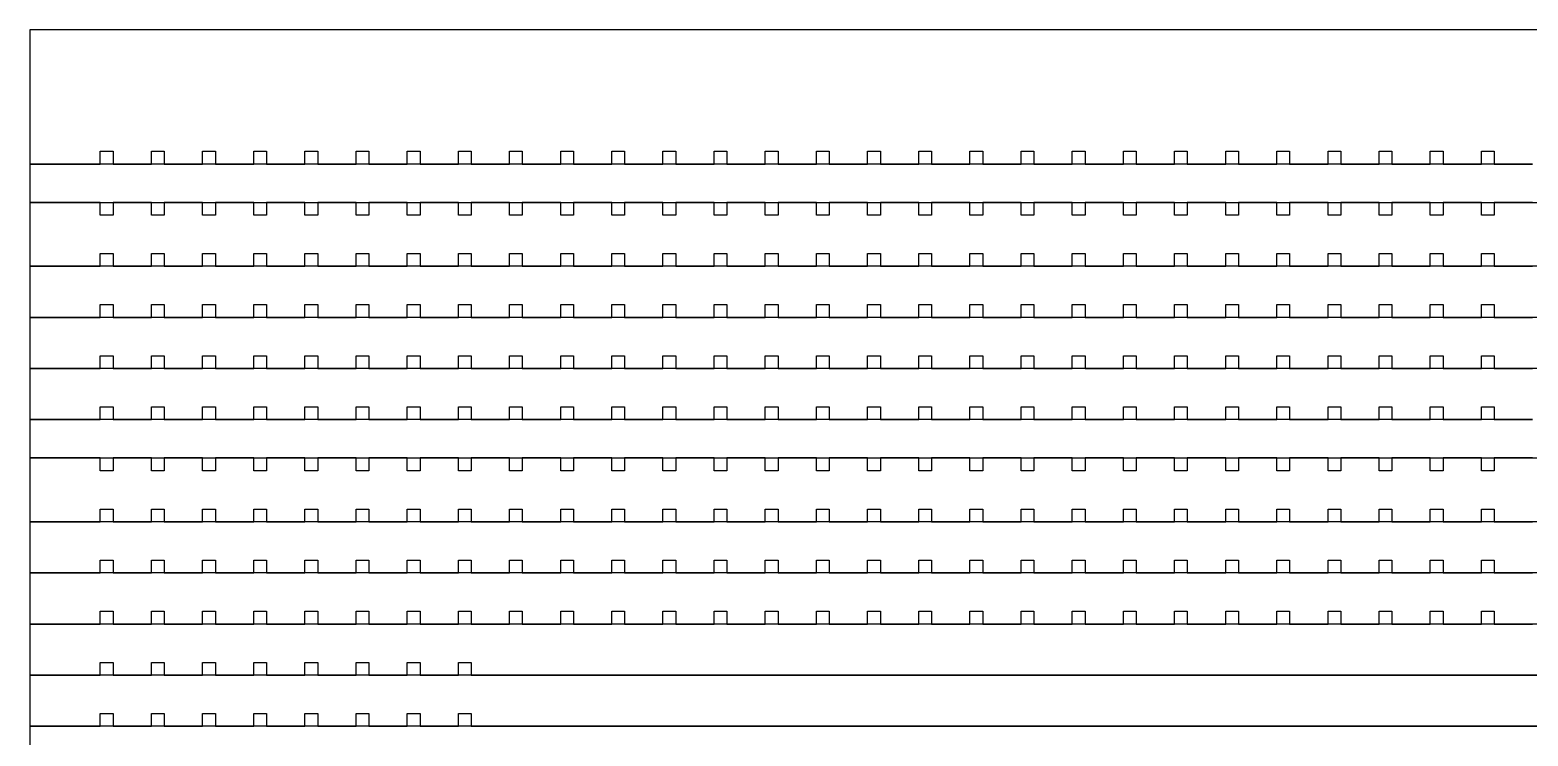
# Model space of a CAD drawing. Extents: x -3400 to 6900, y -3400 to 6900.
# Drawn here: x -3400 to -471, y 2218 to 3600 of the extents above; entities that cross this region are included whole.
import ezdxf

# ---------------------------------------------------------------- set-up
doc = ezdxf.new("R2010")
doc.units = 0
doc.layers.add('XOR', color=1, linetype='CONTINUOUS')

# ---------------------------------------------------------------- blocks, each defined once
blk = doc.blocks.new('CHIP_XOR')
at = {"layer": '5'}
for points in [[(3500, 3500), (-3500, 3500), (-3500, 3237.5), (-3362.5, 3237.5), (-3362.5, 3262.5), (-3337.5, 3262.5), (-3337.5, 3237.5), (-3262.5, 3237.5), (-3262.5, 3262.5), (-3237.5, 3262.5), (-3237.5, 3237.5), (-3162.5, 3237.5), (-3162.5, 3262.5), (-3137.5, 3262.5), (-3137.5, 3237.5), (-3062.5, 3237.5), (-3062.5, 3262.5), (-3037.5, 3262.5), (-3037.5, 3237.5), (-2962.5, 3237.5), (-2962.5, 3262.5), (-2937.5, 3262.5), (-2937.5, 3237.5), (-2862.5, 3237.5), (-2862.5, 3262.5), (-2837.5, 3262.5), (-2837.5, 3237.5), (-2762.5, 3237.5), (-2762.5, 3262.5), (-2737.5, 3262.5), (-2737.5, 3237.5), (-2662.5, 3237.5), (-2662.5, 3262.5), (-2637.5, 3262.5), (-2637.5, 3237.5), (-2562.5, 3237.5), (-2562.5, 3262.5), (-2537.5, 3262.5), (-2537.5, 3237.5), (-2462.5, 3237.5), (-2462.5, 3262.5), (-2437.5, 3262.5), (-2437.5, 3237.5), (-2362.5, 3237.5), (-2362.5, 3262.5), (-2337.5, 3262.5), (-2337.5, 3237.5), (-2262.5, 3237.5), (-2262.5, 3262.5), (-2237.5, 3262.5), (-2237.5, 3237.5), (-2162.5, 3237.5), (-2162.5, 3262.5), (-2137.5, 3262.5), (-2137.5, 3237.5), (-2062.5, 3237.5), (-2062.5, 3262.5), (-2037.5, 3262.5), (-2037.5, 3237.5), (-1962.5, 3237.5), (-1962.5, 3262.5), (-1937.5, 3262.5), (-1937.5, 3237.5), (-1862.5, 3237.5), (-1862.5, 3262.5), (-1837.5, 3262.5), (-1837.5, 3237.5), (-1762.5, 3237.5), (-1762.5, 3262.5), (-1737.5, 3262.5), (-1737.5, 3237.5), (-1662.5, 3237.5), (-1662.5, 3262.5), (-1637.5, 3262.5), (-1637.5, 3237.5), (-1562.5, 3237.5), (-1562.5, 3262.5), (-1537.5, 3262.5), (-1537.5, 3237.5), (-1462.5, 3237.5), (-1462.5, 3262.5), (-1437.5, 3262.5), (-1437.5, 3237.5), (-1362.5, 3237.5), (-1362.5, 3262.5), (-1337.5, 3262.5), (-1337.5, 3237.5), (-1262.5, 3237.5), (-1262.5, 3262.5), (-1237.5, 3262.5), (-1237.5, 3237.5), (-1162.5, 3237.5), (-1162.5, 3262.5), (-1137.5, 3262.5), (-1137.5, 3237.5), (-1062.5, 3237.5), (-1062.5, 3262.5), (-1037.5, 3262.5), (-1037.5, 3237.5), (-962.5, 3237.5), (-962.5, 3262.5), (-937.5, 3262.5), (-937.5, 3237.5), (-862.5, 3237.5), (-862.5, 3262.5), (-837.5, 3262.5), (-837.5, 3237.5), (-762.5, 3237.5), (-762.5, 3262.5), (-737.5, 3262.5), (-737.5, 3237.5), (-662.5, 3237.5), (-662.5, 3262.5), (-637.5, 3262.5), (-637.5, 3237.5), (-562.5, 3237.5)], [(-562.5, 3237.5), (-637.5, 3237.5), (-662.5, 3237.5), (-737.5, 3237.5), (-762.5, 3237.5), (-837.5, 3237.5), (-862.5, 3237.5), (-937.5, 3237.5), (-962.5, 3237.5), (-1037.5, 3237.5), (-1062.5, 3237.5), (-1137.5, 3237.5), (-1162.5, 3237.5), (-1237.5, 3237.5), (-1262.5, 3237.5), (-1337.5, 3237.5), (-1362.5, 3237.5), (-1437.5, 3237.5), (-1462.5, 3237.5), (-1537.5, 3237.5), (-1562.5, 3237.5), (-1637.5, 3237.5), (-1662.5, 3237.5), (-1737.5, 3237.5), (-1762.5, 3237.5), (-1837.5, 3237.5), (-1862.5, 3237.5), (-1937.5, 3237.5), (-1962.5, 3237.5), (-2037.5, 3237.5), (-2062.5, 3237.5), (-2137.5, 3237.5), (-2162.5, 3237.5), (-2237.5, 3237.5), (-2262.5, 3237.5), (-2337.5, 3237.5), (-2362.5, 3237.5), (-2437.5, 3237.5), (-2462.5, 3237.5), (-2537.5, 3237.5), (-2562.5, 3237.5), (-2637.5, 3237.5), (-2662.5, 3237.5), (-2737.5, 3237.5), (-2762.5, 3237.5), (-2837.5, 3237.5), (-2862.5, 3237.5), (-2937.5, 3237.5), (-2962.5, 3237.5), (-3037.5, 3237.5), (-3062.5, 3237.5), (-3137.5, 3237.5), (-3162.5, 3237.5), (-3237.5, 3237.5), (-3262.5, 3237.5), (-3337.5, 3237.5), (-3362.5, 3237.5), (-3500, 3237.5), (-3500, 3162.5), (3500, 3162.5)], [(-562.5, 3162.5), (-637.5, 3162.5), (-637.5, 3137.5), (-662.5, 3137.5), (-662.5, 3162.5), (-737.5, 3162.5), (-737.5, 3137.5), (-762.5, 3137.5), (-762.5, 3162.5), (-837.5, 3162.5), (-837.5, 3137.5), (-862.5, 3137.5), (-862.5, 3162.5), (-937.5, 3162.5), (-937.5, 3137.5), (-962.5, 3137.5), (-962.5, 3162.5), (-1037.5, 3162.5), (-1037.5, 3137.5), (-1062.5, 3137.5), (-1062.5, 3162.5), (-1137.5, 3162.5), (-1137.5, 3137.5), (-1162.5, 3137.5), (-1162.5, 3162.5), (-1237.5, 3162.5), (-1237.5, 3137.5), (-1262.5, 3137.5), (-1262.5, 3162.5), (-1337.5, 3162.5), (-1337.5, 3137.5), (-1362.5, 3137.5), (-1362.5, 3162.5), (-1437.5, 3162.5), (-1437.5, 3137.5), (-1462.5, 3137.5), (-1462.5, 3162.5), (-1537.5, 3162.5), (-1537.5, 3137.5), (-1562.5, 3137.5), (-1562.5, 3162.5), (-1637.5, 3162.5), (-1637.5, 3137.5), (-1662.5, 3137.5), (-1662.5, 3162.5), (-1737.5, 3162.5), (-1737.5, 3137.5), (-1762.5, 3137.5), (-1762.5, 3162.5), (-1837.5, 3162.5), (-1837.5, 3137.5), (-1862.5, 3137.5), (-1862.5, 3162.5), (-1937.5, 3162.5), (-1937.5, 3137.5), (-1962.5, 3137.5), (-1962.5, 3162.5), (-2037.5, 3162.5), (-2037.5, 3137.5), (-2062.5, 3137.5), (-2062.5, 3162.5), (-2137.5, 3162.5), (-2137.5, 3137.5), (-2162.5, 3137.5), (-2162.5, 3162.5), (-2237.5, 3162.5), (-2237.5, 3137.5), (-2262.5, 3137.5), (-2262.5, 3162.5), (-2337.5, 3162.5), (-2337.5, 3137.5), (-2362.5, 3137.5), (-2362.5, 3162.5), (-2437.5, 3162.5), (-2437.5, 3137.5), (-2462.5, 3137.5), (-2462.5, 3162.5), (-2537.5, 3162.5), (-2537.5, 3137.5), (-2562.5, 3137.5), (-2562.5, 3162.5), (-2637.5, 3162.5), (-2637.5, 3137.5), (-2662.5, 3137.5), (-2662.5, 3162.5), (-2737.5, 3162.5), (-2737.5, 3137.5), (-2762.5, 3137.5), (-2762.5, 3162.5), (-2837.5, 3162.5), (-2837.5, 3137.5), (-2862.5, 3137.5), (-2862.5, 3162.5), (-2937.5, 3162.5), (-2937.5, 3137.5), (-2962.5, 3137.5), (-2962.5, 3162.5), (-3037.5, 3162.5), (-3037.5, 3137.5), (-3062.5, 3137.5), (-3062.5, 3162.5), (-3137.5, 3162.5), (-3137.5, 3137.5), (-3162.5, 3137.5), (-3162.5, 3162.5), (-3237.5, 3162.5), (-3237.5, 3137.5), (-3262.5, 3137.5), (-3262.5, 3162.5), (-3337.5, 3162.5), (-3337.5, 3137.5), (-3362.5, 3137.5), (-3362.5, 3162.5), (-3500, 3162.5), (-3500, 3037.5), (-3362.5, 3037.5), (-3362.5, 3062.5), (-3337.5, 3062.5), (-3337.5, 3037.5), (-3262.5, 3037.5), (-3262.5, 3062.5), (-3237.5, 3062.5), (-3237.5, 3037.5), (-3162.5, 3037.5), (-3162.5, 3062.5), (-3137.5, 3062.5), (-3137.5, 3037.5), (-3062.5, 3037.5), (-3062.5, 3062.5), (-3037.5, 3062.5), (-3037.5, 3037.5), (-2962.5, 3037.5), (-2962.5, 3062.5), (-2937.5, 3062.5), (-2937.5, 3037.5), (-2862.5, 3037.5), (-2862.5, 3062.5), (-2837.5, 3062.5), (-2837.5, 3037.5), (-2762.5, 3037.5), (-2762.5, 3062.5), (-2737.5, 3062.5), (-2737.5, 3037.5), (-2662.5, 3037.5), (-2662.5, 3062.5), (-2637.5, 3062.5), (-2637.5, 3037.5), (-2562.5, 3037.5), (-2562.5, 3062.5), (-2537.5, 3062.5), (-2537.5, 3037.5), (-2462.5, 3037.5), (-2462.5, 3062.5), (-2437.5, 3062.5), (-2437.5, 3037.5), (-2362.5, 3037.5), (-2362.5, 3062.5), (-2337.5, 3062.5), (-2337.5, 3037.5), (-2262.5, 3037.5), (-2262.5, 3062.5), (-2237.5, 3062.5), (-2237.5, 3037.5), (-2162.5, 3037.5), (-2162.5, 3062.5), (-2137.5, 3062.5), (-2137.5, 3037.5), (-2062.5, 3037.5), (-2062.5, 3062.5), (-2037.5, 3062.5), (-2037.5, 3037.5), (-1962.5, 3037.5), (-1962.5, 3062.5), (-1937.5, 3062.5), (-1937.5, 3037.5), (-1862.5, 3037.5), (-1862.5, 3062.5), (-1837.5, 3062.5), (-1837.5, 3037.5), (-1762.5, 3037.5), (-1762.5, 3062.5), (-1737.5, 3062.5), (-1737.5, 3037.5), (-1662.5, 3037.5), (-1662.5, 3062.5), (-1637.5, 3062.5), (-1637.5, 3037.5), (-1562.5, 3037.5), (-1562.5, 3062.5), (-1537.5, 3062.5), (-1537.5, 3037.5), (-1462.5, 3037.5), (-1462.5, 3062.5), (-1437.5, 3062.5), (-1437.5, 3037.5), (-1362.5, 3037.5), (-1362.5, 3062.5), (-1337.5, 3062.5), (-1337.5, 3037.5), (-1262.5, 3037.5), (-1262.5, 3062.5), (-1237.5, 3062.5), (-1237.5, 3037.5), (-1162.5, 3037.5), (-1162.5, 3062.5), (-1137.5, 3062.5), (-1137.5, 3037.5), (-1062.5, 3037.5), (-1062.5, 3062.5), (-1037.5, 3062.5), (-1037.5, 3037.5), (-962.5, 3037.5), (-962.5, 3062.5), (-937.5, 3062.5), (-937.5, 3037.5), (-862.5, 3037.5), (-862.5, 3062.5), (-837.5, 3062.5), (-837.5, 3037.5), (-762.5, 3037.5), (-762.5, 3062.5), (-737.5, 3062.5), (-737.5, 3037.5), (-662.5, 3037.5), (-662.5, 3062.5), (-637.5, 3062.5), (-637.5, 3037.5), (-562.5, 3037.5)], [(3500, 3037.5), (-3500, 3037.5), (-3500, 2937.5), (-3362.5, 2937.5), (-3362.5, 2962.5), (-3337.5, 2962.5), (-3337.5, 2937.5), (-3262.5, 2937.5), (-3262.5, 2962.5), (-3237.5, 2962.5), (-3237.5, 2937.5), (-3162.5, 2937.5), (-3162.5, 2962.5), (-3137.5, 2962.5), (-3137.5, 2937.5), (-3062.5, 2937.5), (-3062.5, 2962.5), (-3037.5, 2962.5), (-3037.5, 2937.5), (-2962.5, 2937.5), (-2962.5, 2962.5), (-2937.5, 2962.5), (-2937.5, 2937.5), (-2862.5, 2937.5), (-2862.5, 2962.5), (-2837.5, 2962.5), (-2837.5, 2937.5), (-2762.5, 2937.5), (-2762.5, 2962.5), (-2737.5, 2962.5), (-2737.5, 2937.5), (-2662.5, 2937.5), (-2662.5, 2962.5), (-2637.5, 2962.5), (-2637.5, 2937.5), (-2562.5, 2937.5), (-2562.5, 2962.5), (-2537.5, 2962.5), (-2537.5, 2937.5), (-2462.5, 2937.5), (-2462.5, 2962.5), (-2437.5, 2962.5), (-2437.5, 2937.5), (-2362.5, 2937.5), (-2362.5, 2962.5), (-2337.5, 2962.5), (-2337.5, 2937.5), (-2262.5, 2937.5), (-2262.5, 2962.5), (-2237.5, 2962.5), (-2237.5, 2937.5), (-2162.5, 2937.5), (-2162.5, 2962.5), (-2137.5, 2962.5), (-2137.5, 2937.5), (-2062.5, 2937.5), (-2062.5, 2962.5), (-2037.5, 2962.5), (-2037.5, 2937.5), (-1962.5, 2937.5), (-1962.5, 2962.5), (-1937.5, 2962.5), (-1937.5, 2937.5), (-1862.5, 2937.5), (-1862.5, 2962.5), (-1837.5, 2962.5), (-1837.5, 2937.5), (-1762.5, 2937.5), (-1762.5, 2962.5), (-1737.5, 2962.5), (-1737.5, 2937.5), (-1662.5, 2937.5), (-1662.5, 2962.5), (-1637.5, 2962.5), (-1637.5, 2937.5), (-1562.5, 2937.5), (-1562.5, 2962.5), (-1537.5, 2962.5), (-1537.5, 2937.5), (-1462.5, 2937.5), (-1462.5, 2962.5), (-1437.5, 2962.5), (-1437.5, 2937.5), (-1362.5, 2937.5), (-1362.5, 2962.5), (-1337.5, 2962.5), (-1337.5, 2937.5), (-1262.5, 2937.5), (-1262.5, 2962.5), (-1237.5, 2962.5), (-1237.5, 2937.5), (-1162.5, 2937.5), (-1162.5, 2962.5), (-1137.5, 2962.5), (-1137.5, 2937.5), (-1062.5, 2937.5), (-1062.5, 2962.5), (-1037.5, 2962.5), (-1037.5, 2937.5), (-962.5, 2937.5), (-962.5, 2962.5), (-937.5, 2962.5), (-937.5, 2937.5), (-862.5, 2937.5), (-862.5, 2962.5), (-837.5, 2962.5), (-837.5, 2937.5), (-762.5, 2937.5), (-762.5, 2962.5), (-737.5, 2962.5), (-737.5, 2937.5), (-662.5, 2937.5), (-662.5, 2962.5), (-637.5, 2962.5), (-637.5, 2937.5), (-562.5, 2937.5)], [(3500, 2937.5), (-3500, 2937.5), (-3500, 2837.5), (-3362.5, 2837.5), (-3362.5, 2862.5), (-3337.5, 2862.5), (-3337.5, 2837.5), (-3262.5, 2837.5), (-3262.5, 2862.5), (-3237.5, 2862.5), (-3237.5, 2837.5), (-3162.5, 2837.5), (-3162.5, 2862.5), (-3137.5, 2862.5), (-3137.5, 2837.5), (-3062.5, 2837.5), (-3062.5, 2862.5), (-3037.5, 2862.5), (-3037.5, 2837.5), (-2962.5, 2837.5), (-2962.5, 2862.5), (-2937.5, 2862.5), (-2937.5, 2837.5), (-2862.5, 2837.5), (-2862.5, 2862.5), (-2837.5, 2862.5), (-2837.5, 2837.5), (-2762.5, 2837.5), (-2762.5, 2862.5), (-2737.5, 2862.5), (-2737.5, 2837.5), (-2662.5, 2837.5), (-2662.5, 2862.5), (-2637.5, 2862.5), (-2637.5, 2837.5), (-2562.5, 2837.5), (-2562.5, 2862.5), (-2537.5, 2862.5), (-2537.5, 2837.5), (-2462.5, 2837.5), (-2462.5, 2862.5), (-2437.5, 2862.5), (-2437.5, 2837.5), (-2362.5, 2837.5), (-2362.5, 2862.5), (-2337.5, 2862.5), (-2337.5, 2837.5), (-2262.5, 2837.5), (-2262.5, 2862.5), (-2237.5, 2862.5), (-2237.5, 2837.5), (-2162.5, 2837.5), (-2162.5, 2862.5), (-2137.5, 2862.5), (-2137.5, 2837.5), (-2062.5, 2837.5), (-2062.5, 2862.5), (-2037.5, 2862.5), (-2037.5, 2837.5), (-1962.5, 2837.5), (-1962.5, 2862.5), (-1937.5, 2862.5), (-1937.5, 2837.5), (-1862.5, 2837.5), (-1862.5, 2862.5), (-1837.5, 2862.5), (-1837.5, 2837.5), (-1762.5, 2837.5), (-1762.5, 2862.5), (-1737.5, 2862.5), (-1737.5, 2837.5), (-1662.5, 2837.5), (-1662.5, 2862.5), (-1637.5, 2862.5), (-1637.5, 2837.5), (-1562.5, 2837.5), (-1562.5, 2862.5), (-1537.5, 2862.5), (-1537.5, 2837.5), (-1462.5, 2837.5), (-1462.5, 2862.5), (-1437.5, 2862.5), (-1437.5, 2837.5), (-1362.5, 2837.5), (-1362.5, 2862.5), (-1337.5, 2862.5), (-1337.5, 2837.5), (-1262.5, 2837.5), (-1262.5, 2862.5), (-1237.5, 2862.5), (-1237.5, 2837.5), (-1162.5, 2837.5), (-1162.5, 2862.5), (-1137.5, 2862.5), (-1137.5, 2837.5), (-1062.5, 2837.5), (-1062.5, 2862.5), (-1037.5, 2862.5), (-1037.5, 2837.5), (-962.5, 2837.5), (-962.5, 2862.5), (-937.5, 2862.5), (-937.5, 2837.5), (-862.5, 2837.5), (-862.5, 2862.5), (-837.5, 2862.5), (-837.5, 2837.5), (-762.5, 2837.5), (-762.5, 2862.5), (-737.5, 2862.5), (-737.5, 2837.5), (-662.5, 2837.5), (-662.5, 2862.5), (-637.5, 2862.5), (-637.5, 2837.5), (-562.5, 2837.5)], [(3500, 2837.5), (-3500, 2837.5), (-3500, 2737.5), (-3362.5, 2737.5), (-3362.5, 2762.5), (-3337.5, 2762.5), (-3337.5, 2737.5), (-3262.5, 2737.5), (-3262.5, 2762.5), (-3237.5, 2762.5), (-3237.5, 2737.5), (-3162.5, 2737.5), (-3162.5, 2762.5), (-3137.5, 2762.5), (-3137.5, 2737.5), (-3062.5, 2737.5), (-3062.5, 2762.5), (-3037.5, 2762.5), (-3037.5, 2737.5), (-2962.5, 2737.5), (-2962.5, 2762.5), (-2937.5, 2762.5), (-2937.5, 2737.5), (-2862.5, 2737.5), (-2862.5, 2762.5), (-2837.5, 2762.5), (-2837.5, 2737.5), (-2762.5, 2737.5), (-2762.5, 2762.5), (-2737.5, 2762.5), (-2737.5, 2737.5), (-2662.5, 2737.5), (-2662.5, 2762.5), (-2637.5, 2762.5), (-2637.5, 2737.5), (-2562.5, 2737.5), (-2562.5, 2762.5), (-2537.5, 2762.5), (-2537.5, 2737.5), (-2462.5, 2737.5), (-2462.5, 2762.5), (-2437.5, 2762.5), (-2437.5, 2737.5), (-2362.5, 2737.5), (-2362.5, 2762.5), (-2337.5, 2762.5), (-2337.5, 2737.5), (-2262.5, 2737.5), (-2262.5, 2762.5), (-2237.5, 2762.5), (-2237.5, 2737.5), (-2162.5, 2737.5), (-2162.5, 2762.5), (-2137.5, 2762.5), (-2137.5, 2737.5), (-2062.5, 2737.5), (-2062.5, 2762.5), (-2037.5, 2762.5), (-2037.5, 2737.5), (-1962.5, 2737.5), (-1962.5, 2762.5), (-1937.5, 2762.5), (-1937.5, 2737.5), (-1862.5, 2737.5), (-1862.5, 2762.5), (-1837.5, 2762.5), (-1837.5, 2737.5), (-1762.5, 2737.5), (-1762.5, 2762.5), (-1737.5, 2762.5), (-1737.5, 2737.5), (-1662.5, 2737.5), (-1662.5, 2762.5), (-1637.5, 2762.5), (-1637.5, 2737.5), (-1562.5, 2737.5), (-1562.5, 2762.5), (-1537.5, 2762.5), (-1537.5, 2737.5), (-1462.5, 2737.5), (-1462.5, 2762.5), (-1437.5, 2762.5), (-1437.5, 2737.5), (-1362.5, 2737.5), (-1362.5, 2762.5), (-1337.5, 2762.5), (-1337.5, 2737.5), (-1262.5, 2737.5), (-1262.5, 2762.5), (-1237.5, 2762.5), (-1237.5, 2737.5), (-1162.5, 2737.5), (-1162.5, 2762.5), (-1137.5, 2762.5), (-1137.5, 2737.5), (-1062.5, 2737.5), (-1062.5, 2762.5), (-1037.5, 2762.5), (-1037.5, 2737.5), (-962.5, 2737.5), (-962.5, 2762.5), (-937.5, 2762.5), (-937.5, 2737.5), (-862.5, 2737.5), (-862.5, 2762.5), (-837.5, 2762.5), (-837.5, 2737.5), (-762.5, 2737.5), (-762.5, 2762.5), (-737.5, 2762.5), (-737.5, 2737.5), (-662.5, 2737.5), (-662.5, 2762.5), (-637.5, 2762.5), (-637.5, 2737.5), (-562.5, 2737.5)], [(-562.5, 2737.5), (-637.5, 2737.5), (-662.5, 2737.5), (-737.5, 2737.5), (-762.5, 2737.5), (-837.5, 2737.5), (-862.5, 2737.5), (-937.5, 2737.5), (-962.5, 2737.5), (-1037.5, 2737.5), (-1062.5, 2737.5), (-1137.5, 2737.5), (-1162.5, 2737.5), (-1237.5, 2737.5), (-1262.5, 2737.5), (-1337.5, 2737.5), (-1362.5, 2737.5), (-1437.5, 2737.5), (-1462.5, 2737.5), (-1537.5, 2737.5), (-1562.5, 2737.5), (-1637.5, 2737.5), (-1662.5, 2737.5), (-1737.5, 2737.5), (-1762.5, 2737.5), (-1837.5, 2737.5), (-1862.5, 2737.5), (-1937.5, 2737.5), (-1962.5, 2737.5), (-2037.5, 2737.5), (-2062.5, 2737.5), (-2137.5, 2737.5), (-2162.5, 2737.5), (-2237.5, 2737.5), (-2262.5, 2737.5), (-2337.5, 2737.5), (-2362.5, 2737.5), (-2437.5, 2737.5), (-2462.5, 2737.5), (-2537.5, 2737.5), (-2562.5, 2737.5), (-2637.5, 2737.5), (-2662.5, 2737.5), (-2737.5, 2737.5), (-2762.5, 2737.5), (-2837.5, 2737.5), (-2862.5, 2737.5), (-2937.5, 2737.5), (-2962.5, 2737.5), (-3037.5, 2737.5), (-3062.5, 2737.5), (-3137.5, 2737.5), (-3162.5, 2737.5), (-3237.5, 2737.5), (-3262.5, 2737.5), (-3337.5, 2737.5), (-3362.5, 2737.5), (-3500, 2737.5), (-3500, 2662.5), (3500, 2662.5)], [(-562.5, 2662.5), (-637.5, 2662.5), (-637.5, 2637.5), (-662.5, 2637.5), (-662.5, 2662.5), (-737.5, 2662.5), (-737.5, 2637.5), (-762.5, 2637.5), (-762.5, 2662.5), (-837.5, 2662.5), (-837.5, 2637.5), (-862.5, 2637.5), (-862.5, 2662.5), (-937.5, 2662.5), (-937.5, 2637.5), (-962.5, 2637.5), (-962.5, 2662.5), (-1037.5, 2662.5), (-1037.5, 2637.5), (-1062.5, 2637.5), (-1062.5, 2662.5), (-1137.5, 2662.5), (-1137.5, 2637.5), (-1162.5, 2637.5), (-1162.5, 2662.5), (-1237.5, 2662.5), (-1237.5, 2637.5), (-1262.5, 2637.5), (-1262.5, 2662.5), (-1337.5, 2662.5), (-1337.5, 2637.5), (-1362.5, 2637.5), (-1362.5, 2662.5), (-1437.5, 2662.5), (-1437.5, 2637.5), (-1462.5, 2637.5), (-1462.5, 2662.5), (-1537.5, 2662.5), (-1537.5, 2637.5), (-1562.5, 2637.5), (-1562.5, 2662.5), (-1637.5, 2662.5), (-1637.5, 2637.5), (-1662.5, 2637.5), (-1662.5, 2662.5), (-1737.5, 2662.5), (-1737.5, 2637.5), (-1762.5, 2637.5), (-1762.5, 2662.5), (-1837.5, 2662.5), (-1837.5, 2637.5), (-1862.5, 2637.5), (-1862.5, 2662.5), (-1937.5, 2662.5), (-1937.5, 2637.5), (-1962.5, 2637.5), (-1962.5, 2662.5), (-2037.5, 2662.5), (-2037.5, 2637.5), (-2062.5, 2637.5), (-2062.5, 2662.5), (-2137.5, 2662.5), (-2137.5, 2637.5), (-2162.5, 2637.5), (-2162.5, 2662.5), (-2237.5, 2662.5), (-2237.5, 2637.5), (-2262.5, 2637.5), (-2262.5, 2662.5), (-2337.5, 2662.5), (-2337.5, 2637.5), (-2362.5, 2637.5), (-2362.5, 2662.5), (-2437.5, 2662.5), (-2437.5, 2637.5), (-2462.5, 2637.5), (-2462.5, 2662.5), (-2537.5, 2662.5), (-2537.5, 2637.5), (-2562.5, 2637.5), (-2562.5, 2662.5), (-2637.5, 2662.5), (-2637.5, 2637.5), (-2662.5, 2637.5), (-2662.5, 2662.5), (-2737.5, 2662.5), (-2737.5, 2637.5), (-2762.5, 2637.5), (-2762.5, 2662.5), (-2837.5, 2662.5), (-2837.5, 2637.5), (-2862.5, 2637.5), (-2862.5, 2662.5), (-2937.5, 2662.5), (-2937.5, 2637.5), (-2962.5, 2637.5), (-2962.5, 2662.5), (-3037.5, 2662.5), (-3037.5, 2637.5), (-3062.5, 2637.5), (-3062.5, 2662.5), (-3137.5, 2662.5), (-3137.5, 2637.5), (-3162.5, 2637.5), (-3162.5, 2662.5), (-3237.5, 2662.5), (-3237.5, 2637.5), (-3262.5, 2637.5), (-3262.5, 2662.5), (-3337.5, 2662.5), (-3337.5, 2637.5), (-3362.5, 2637.5), (-3362.5, 2662.5), (-3500, 2662.5), (-3500, 2537.5), (-3362.5, 2537.5), (-3362.5, 2562.5), (-3337.5, 2562.5), (-3337.5, 2537.5), (-3262.5, 2537.5), (-3262.5, 2562.5), (-3237.5, 2562.5), (-3237.5, 2537.5), (-3162.5, 2537.5), (-3162.5, 2562.5), (-3137.5, 2562.5), (-3137.5, 2537.5), (-3062.5, 2537.5), (-3062.5, 2562.5), (-3037.5, 2562.5), (-3037.5, 2537.5), (-2962.5, 2537.5), (-2962.5, 2562.5), (-2937.5, 2562.5), (-2937.5, 2537.5), (-2862.5, 2537.5), (-2862.5, 2562.5), (-2837.5, 2562.5), (-2837.5, 2537.5), (-2762.5, 2537.5), (-2762.5, 2562.5), (-2737.5, 2562.5), (-2737.5, 2537.5), (-2662.5, 2537.5), (-2662.5, 2562.5), (-2637.5, 2562.5), (-2637.5, 2537.5), (-2562.5, 2537.5), (-2562.5, 2562.5), (-2537.5, 2562.5), (-2537.5, 2537.5), (-2462.5, 2537.5), (-2462.5, 2562.5), (-2437.5, 2562.5), (-2437.5, 2537.5), (-2362.5, 2537.5), (-2362.5, 2562.5), (-2337.5, 2562.5), (-2337.5, 2537.5), (-2262.5, 2537.5), (-2262.5, 2562.5), (-2237.5, 2562.5), (-2237.5, 2537.5), (-2162.5, 2537.5), (-2162.5, 2562.5), (-2137.5, 2562.5), (-2137.5, 2537.5), (-2062.5, 2537.5), (-2062.5, 2562.5), (-2037.5, 2562.5), (-2037.5, 2537.5), (-1962.5, 2537.5), (-1962.5, 2562.5), (-1937.5, 2562.5), (-1937.5, 2537.5), (-1862.5, 2537.5), (-1862.5, 2562.5), (-1837.5, 2562.5), (-1837.5, 2537.5), (-1762.5, 2537.5), (-1762.5, 2562.5), (-1737.5, 2562.5), (-1737.5, 2537.5), (-1662.5, 2537.5), (-1662.5, 2562.5), (-1637.5, 2562.5), (-1637.5, 2537.5), (-1562.5, 2537.5), (-1562.5, 2562.5), (-1537.5, 2562.5), (-1537.5, 2537.5), (-1462.5, 2537.5), (-1462.5, 2562.5), (-1437.5, 2562.5), (-1437.5, 2537.5), (-1362.5, 2537.5), (-1362.5, 2562.5), (-1337.5, 2562.5), (-1337.5, 2537.5), (-1262.5, 2537.5), (-1262.5, 2562.5), (-1237.5, 2562.5), (-1237.5, 2537.5), (-1162.5, 2537.5), (-1162.5, 2562.5), (-1137.5, 2562.5), (-1137.5, 2537.5), (-1062.5, 2537.5), (-1062.5, 2562.5), (-1037.5, 2562.5), (-1037.5, 2537.5), (-962.5, 2537.5), (-962.5, 2562.5), (-937.5, 2562.5), (-937.5, 2537.5), (-862.5, 2537.5), (-862.5, 2562.5), (-837.5, 2562.5), (-837.5, 2537.5), (-762.5, 2537.5), (-762.5, 2562.5), (-737.5, 2562.5), (-737.5, 2537.5), (-662.5, 2537.5), (-662.5, 2562.5), (-637.5, 2562.5), (-637.5, 2537.5), (-562.5, 2537.5)], [(3500, 2537.5), (-3500, 2537.5), (-3500, 2437.5), (-3362.5, 2437.5), (-3362.5, 2462.5), (-3337.5, 2462.5), (-3337.5, 2437.5), (-3262.5, 2437.5), (-3262.5, 2462.5), (-3237.5, 2462.5), (-3237.5, 2437.5), (-3162.5, 2437.5), (-3162.5, 2462.5), (-3137.5, 2462.5), (-3137.5, 2437.5), (-3062.5, 2437.5), (-3062.5, 2462.5), (-3037.5, 2462.5), (-3037.5, 2437.5), (-2962.5, 2437.5), (-2962.5, 2462.5), (-2937.5, 2462.5), (-2937.5, 2437.5), (-2862.5, 2437.5), (-2862.5, 2462.5), (-2837.5, 2462.5), (-2837.5, 2437.5), (-2762.5, 2437.5), (-2762.5, 2462.5), (-2737.5, 2462.5), (-2737.5, 2437.5), (-2662.5, 2437.5), (-2662.5, 2462.5), (-2637.5, 2462.5), (-2637.5, 2437.5), (-2562.5, 2437.5), (-2562.5, 2462.5), (-2537.5, 2462.5), (-2537.5, 2437.5), (-2462.5, 2437.5), (-2462.5, 2462.5), (-2437.5, 2462.5), (-2437.5, 2437.5), (-2362.5, 2437.5), (-2362.5, 2462.5), (-2337.5, 2462.5), (-2337.5, 2437.5), (-2262.5, 2437.5), (-2262.5, 2462.5), (-2237.5, 2462.5), (-2237.5, 2437.5), (-2162.5, 2437.5), (-2162.5, 2462.5), (-2137.5, 2462.5), (-2137.5, 2437.5), (-2062.5, 2437.5), (-2062.5, 2462.5), (-2037.5, 2462.5), (-2037.5, 2437.5), (-1962.5, 2437.5), (-1962.5, 2462.5), (-1937.5, 2462.5), (-1937.5, 2437.5), (-1862.5, 2437.5), (-1862.5, 2462.5), (-1837.5, 2462.5), (-1837.5, 2437.5), (-1762.5, 2437.5), (-1762.5, 2462.5), (-1737.5, 2462.5), (-1737.5, 2437.5), (-1662.5, 2437.5), (-1662.5, 2462.5), (-1637.5, 2462.5), (-1637.5, 2437.5), (-1562.5, 2437.5), (-1562.5, 2462.5), (-1537.5, 2462.5), (-1537.5, 2437.5), (-1462.5, 2437.5), (-1462.5, 2462.5), (-1437.5, 2462.5), (-1437.5, 2437.5), (-1362.5, 2437.5), (-1362.5, 2462.5), (-1337.5, 2462.5), (-1337.5, 2437.5), (-1262.5, 2437.5), (-1262.5, 2462.5), (-1237.5, 2462.5), (-1237.5, 2437.5), (-1162.5, 2437.5), (-1162.5, 2462.5), (-1137.5, 2462.5), (-1137.5, 2437.5), (-1062.5, 2437.5), (-1062.5, 2462.5), (-1037.5, 2462.5), (-1037.5, 2437.5), (-962.5, 2437.5), (-962.5, 2462.5), (-937.5, 2462.5), (-937.5, 2437.5), (-862.5, 2437.5), (-862.5, 2462.5), (-837.5, 2462.5), (-837.5, 2437.5), (-762.5, 2437.5), (-762.5, 2462.5), (-737.5, 2462.5), (-737.5, 2437.5), (-662.5, 2437.5), (-662.5, 2462.5), (-637.5, 2462.5), (-637.5, 2437.5), (-562.5, 2437.5)], [(3500, 2437.5), (-3500, 2437.5), (-3500, 2337.5), (-3362.5, 2337.5), (-3362.5, 2362.5), (-3337.5, 2362.5), (-3337.5, 2337.5), (-3262.5, 2337.5), (-3262.5, 2362.5), (-3237.5, 2362.5), (-3237.5, 2337.5), (-3162.5, 2337.5), (-3162.5, 2362.5), (-3137.5, 2362.5), (-3137.5, 2337.5), (-3062.5, 2337.5), (-3062.5, 2362.5), (-3037.5, 2362.5), (-3037.5, 2337.5), (-2962.5, 2337.5), (-2962.5, 2362.5), (-2937.5, 2362.5), (-2937.5, 2337.5), (-2862.5, 2337.5), (-2862.5, 2362.5), (-2837.5, 2362.5), (-2837.5, 2337.5), (-2762.5, 2337.5), (-2762.5, 2362.5), (-2737.5, 2362.5), (-2737.5, 2337.5), (-2662.5, 2337.5), (-2662.5, 2362.5), (-2637.5, 2362.5), (-2637.5, 2337.5), (-2562.5, 2337.5), (-2562.5, 2362.5), (-2537.5, 2362.5), (-2537.5, 2337.5), (-2462.5, 2337.5), (-2462.5, 2362.5), (-2437.5, 2362.5), (-2437.5, 2337.5), (-2362.5, 2337.5), (-2362.5, 2362.5), (-2337.5, 2362.5), (-2337.5, 2337.5), (-2262.5, 2337.5), (-2262.5, 2362.5), (-2237.5, 2362.5), (-2237.5, 2337.5), (-2162.5, 2337.5), (-2162.5, 2362.5), (-2137.5, 2362.5), (-2137.5, 2337.5), (-2062.5, 2337.5), (-2062.5, 2362.5), (-2037.5, 2362.5), (-2037.5, 2337.5), (-1962.5, 2337.5), (-1962.5, 2362.5), (-1937.5, 2362.5), (-1937.5, 2337.5), (-1862.5, 2337.5), (-1862.5, 2362.5), (-1837.5, 2362.5), (-1837.5, 2337.5), (-1762.5, 2337.5), (-1762.5, 2362.5), (-1737.5, 2362.5), (-1737.5, 2337.5), (-1662.5, 2337.5), (-1662.5, 2362.5), (-1637.5, 2362.5), (-1637.5, 2337.5), (-1562.5, 2337.5), (-1562.5, 2362.5), (-1537.5, 2362.5), (-1537.5, 2337.5), (-1462.5, 2337.5), (-1462.5, 2362.5), (-1437.5, 2362.5), (-1437.5, 2337.5), (-1362.5, 2337.5), (-1362.5, 2362.5), (-1337.5, 2362.5), (-1337.5, 2337.5), (-1262.5, 2337.5), (-1262.5, 2362.5), (-1237.5, 2362.5), (-1237.5, 2337.5), (-1162.5, 2337.5), (-1162.5, 2362.5), (-1137.5, 2362.5), (-1137.5, 2337.5), (-1062.5, 2337.5), (-1062.5, 2362.5), (-1037.5, 2362.5), (-1037.5, 2337.5), (-962.5, 2337.5), (-962.5, 2362.5), (-937.5, 2362.5), (-937.5, 2337.5), (-862.5, 2337.5), (-862.5, 2362.5), (-837.5, 2362.5), (-837.5, 2337.5), (-762.5, 2337.5), (-762.5, 2362.5), (-737.5, 2362.5), (-737.5, 2337.5), (-662.5, 2337.5), (-662.5, 2362.5), (-637.5, 2362.5), (-637.5, 2337.5), (-562.5, 2337.5)], [(3500, 2337.5), (-3500, 2337.5), (-3500, 2237.5), (-3362.5, 2237.5), (-3362.5, 2262.5), (-3337.5, 2262.5), (-3337.5, 2237.5), (-3262.5, 2237.5), (-3262.5, 2262.5), (-3237.5, 2262.5), (-3237.5, 2237.5), (-3162.5, 2237.5), (-3162.5, 2262.5), (-3137.5, 2262.5), (-3137.5, 2237.5), (-3062.5, 2237.5), (-3062.5, 2262.5), (-3037.5, 2262.5), (-3037.5, 2237.5), (-2962.5, 2237.5), (-2962.5, 2262.5), (-2937.5, 2262.5), (-2937.5, 2237.5), (-2862.5, 2237.5), (-2862.5, 2262.5), (-2837.5, 2262.5), (-2837.5, 2237.5), (-2762.5, 2237.5), (-2762.5, 2262.5), (-2737.5, 2262.5), (-2737.5, 2237.5), (-2662.5, 2237.5), (-2662.5, 2262.5), (-2637.5, 2262.5), (-2637.5, 2237.5), (2637.5, 2237.5)], [(2637.5, 2237.5), (-2637.5, 2237.5), (-2662.5, 2237.5), (-2737.5, 2237.5), (-2762.5, 2237.5), (-2837.5, 2237.5), (-2862.5, 2237.5), (-2937.5, 2237.5), (-2962.5, 2237.5), (-3037.5, 2237.5), (-3062.5, 2237.5), (-3137.5, 2237.5), (-3162.5, 2237.5), (-3237.5, 2237.5), (-3262.5, 2237.5), (-3337.5, 2237.5), (-3362.5, 2237.5), (-3500, 2237.5), (-3500, 2137.5), (-3362.5, 2137.5), (-3362.5, 2162.5), (-3337.5, 2162.5), (-3337.5, 2137.5), (-3262.5, 2137.5), (-3262.5, 2162.5), (-3237.5, 2162.5), (-3237.5, 2137.5), (-3162.5, 2137.5), (-3162.5, 2162.5), (-3137.5, 2162.5), (-3137.5, 2137.5), (-3062.5, 2137.5), (-3062.5, 2162.5), (-3037.5, 2162.5), (-3037.5, 2137.5), (-2962.5, 2137.5), (-2962.5, 2162.5), (-2937.5, 2162.5), (-2937.5, 2137.5), (-2862.5, 2137.5), (-2862.5, 2162.5), (-2837.5, 2162.5), (-2837.5, 2137.5), (-2762.5, 2137.5), (-2762.5, 2162.5), (-2737.5, 2162.5), (-2737.5, 2137.5), (-2662.5, 2137.5), (-2662.5, 2162.5), (-2637.5, 2162.5), (-2637.5, 2137.5), (2637.5, 2137.5)], [(2637.5, 2137.5), (-2637.5, 2137.5), (-2662.5, 2137.5), (-2737.5, 2137.5), (-2762.5, 2137.5), (-2837.5, 2137.5), (-2862.5, 2137.5), (-2937.5, 2137.5), (-2962.5, 2137.5), (-3037.5, 2137.5), (-3062.5, 2137.5), (-3137.5, 2137.5), (-3162.5, 2137.5), (-3237.5, 2137.5), (-3262.5, 2137.5), (-3337.5, 2137.5), (-3362.5, 2137.5), (-3500, 2137.5), (-3500, 2076.5385)]]:
    blk.add_lwpolyline(points, dxfattribs=at)

msp = doc.modelspace()

# ---------------------------------------------------------------- block references
at = {"layer": 'XOR'}
msp.add_blockref('CHIP_XOR', (100, 100), dxfattribs=at)

doc.saveas('drawing.dxf')
